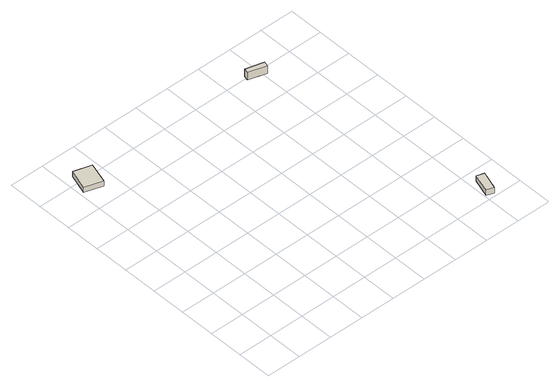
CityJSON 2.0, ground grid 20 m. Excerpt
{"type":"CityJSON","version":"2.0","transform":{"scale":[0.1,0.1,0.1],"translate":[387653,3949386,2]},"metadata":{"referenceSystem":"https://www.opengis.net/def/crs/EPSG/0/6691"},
"CityObjects":{
"building1":{"type":"Building","attributes":{"大字・町コード":"39","13_区市町村コード_大字・町コード_町・丁目コード":"13101039000","measuredHeight":4.5,"BuildingDetails.buildingRoofEdgeArea":132.26,"BuildingDetails.districtsAndZonesType":"5","BuildingDetails.prefecture":"13","BuildingDetails.city":"13101","BuildingDetails.surveyYear":2016},"address":[{"country":"日本","locality":"東京都千代田区皇居外苑"}],"geometry":[{"type":"Solid","lod":"1","boundaries":[[[[0,1,2,3]],[[2,4,5,3]],[[1,6,4,2]],[[0,7,6,1]],[[3,5,7,0]],[[4,6,7,5]]]]}]},
"building2":{"type":"Building","attributes":{"大字・町コード":"39","13_区市町村コード_大字・町コード_町・丁目コード":"13101039000","measuredHeight":17.2,"BuildingDetails.buildingRoofEdgeArea":48.61,"BuildingDetails.districtsAndZonesType":"5","BuildingDetails.prefecture":"13","BuildingDetails.city":"13101","BuildingDetails.surveyYear":2016},"address":[{"country":"日本","locality":"東京都千代田区皇居外苑"}],"geometry":[{"type":"Solid","lod":"1","boundaries":[[[[8,9,10,11]],[[10,12,13,11]],[[9,14,12,10]],[[8,15,14,9]],[[11,13,15,8]],[[12,14,15,13]]]]}]},
"building3":{"type":"Building","attributes":{"name":"丸の内警察署桔梗門警備派出所","大字・町コード":"45","13_区市町村コード_大字・町コード_町・丁目コード":"13101045000","荒川水系荒川洪水浸水想定区域（想定最大規模）.規模":"L2","荒川水系荒川洪水浸水想定区域（想定最大規模）.浸水ランク":"2","荒川水系荒川洪水浸水想定区域（想定最大規模）.浸水深":1.11,"荒川水系荒川洪水浸水想定区域（想定最大規模）.継続時間":0,"measuredHeight":4.9,"BuildingDetails.buildingRoofEdgeArea":30.3,"BuildingDetails.districtsAndZonesType":"5","BuildingDetails.prefecture":"13","BuildingDetails.city":"13101","BuildingDetails.surveyYear":2016},"address":[{"country":"日本","locality":"東京都千代田区千代田"}],"geometry":[{"type":"Solid","lod":"1","boundaries":[[[[16,17,18,19]],[[18,20,21,19]],[[17,22,20,18]],[[16,23,22,17]],[[19,21,23,16]],[[20,22,23,21]]]]}]}
},
"vertices":[
[106,1287,23],[5,1318,23],[41,1437,23],[142,1407,23],[41,1437,54],[142,1407,54],[5,1318,54],[106,1287,54],
[1440,8,18],[1399,22,18],[1432,128,18],[1474,114,18],[1432,128,51],[1474,114,51],[1399,22,51],[1440,8,51],
[1223,1360,2],[1121,1391,2],[1128,1417,2],[1231,1389,2],[1128,1417,49],[1231,1389,49],[1121,1391,49],[1223,1360,49]
]}
